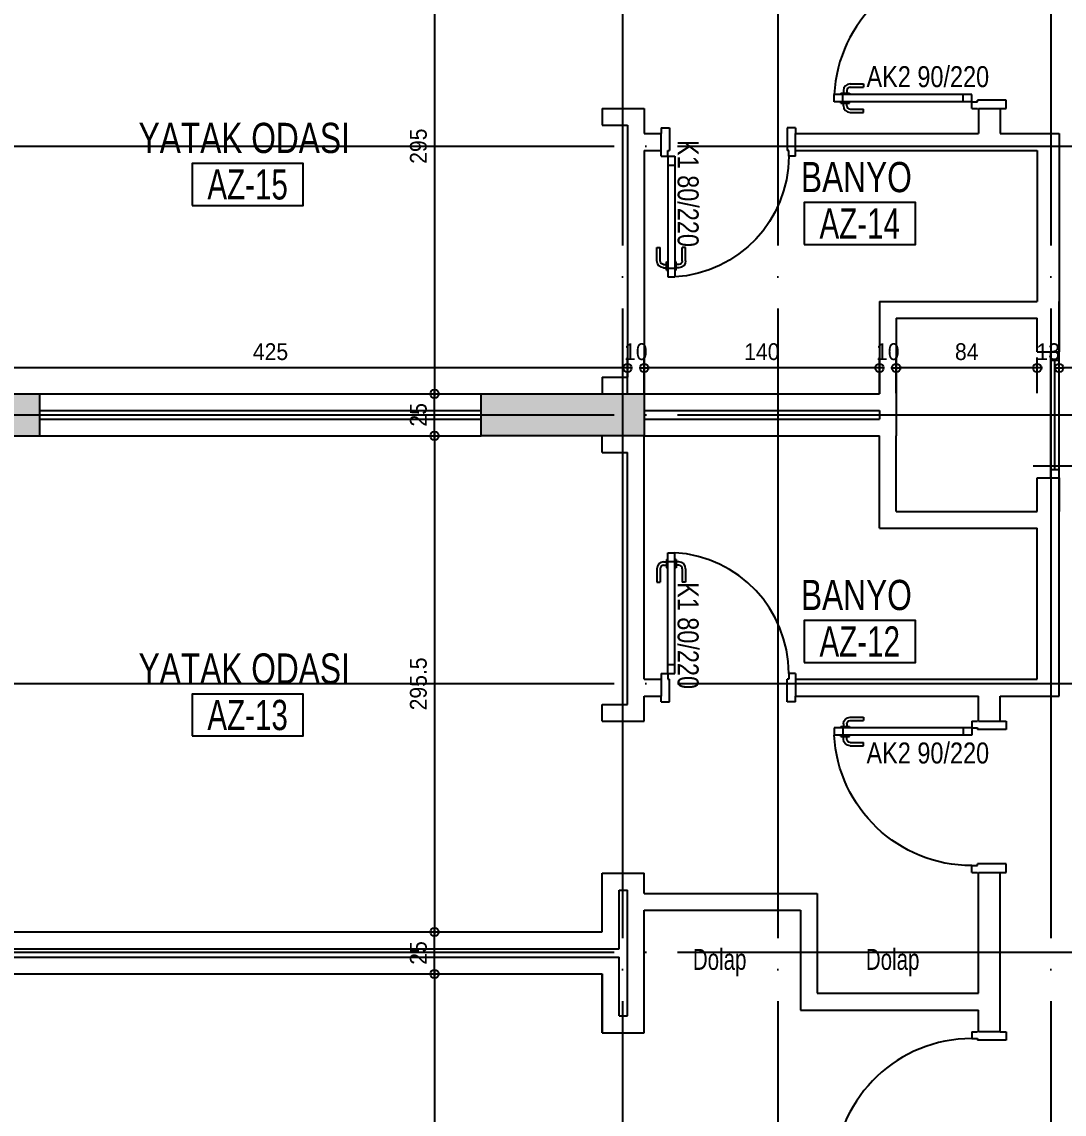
# Model space of a CAD drawing. Extents: x 460786 to 545292, y 30998 to 41694.
# Drawn here: x 466060 to 466680, y 38791 to 39442 of the extents above; entities that cross this region are included whole.
import ezdxf
from ezdxf.enums import TextEntityAlignment as Align

# ---------------------------------------------------------------- set-up
doc = ezdxf.new("R2010")
doc.units = 0
doc.header["$LTSCALE"] = 50
doc.header["$MEASUREMENT"] = 0
doc.header["$PDMODE"] = 35
doc.linetypes.add('DASHDOT', pattern=[5.5, 5, -0.25, 0, -0.25])
doc.layers.get('0').update_dxf_attribs({"linetype": 'CONTINUOUS'})
doc.layers.get('Defpoints').update_dxf_attribs({"linetype": 'CONTINUOUS'})
for name, color, linetype in [('A-Aks Dikey', 12, 'DASHDOT'), ('A-Aks Yatay', 12, 'DASHDOT'), ('A-Betonarme', 6, 'CONTINUOUS'), ('A-Cam', 160, 'CONTINUOUS'), ('A-Duvar', 7, 'CONTINUOUS'), ('A-Kapı', 2, 'CONTINUOUS'), ('A-mahal adi', 1, 'CONTINUOUS'), ('A-mahal no', 4, 'CONTINUOUS'), ('A-Olcu  IC Yatay', 8, 'CONTINUOUS'), ('A-Olcu Ic Dikey', 8, 'CONTINUOUS'), ('A-Poz-Kapı', 4, 'CONTINUOUS'), ('A-Tarama 1', 9, 'CONTINUOUS'), ('A-Yazı 2', 205, 'CONTINUOUS')]:
    doc.layers.add(name, color=color, linetype=linetype)
doc.styles.add('blkan', font='arial.ttf', dxfattribs={"width": 0.9, "height": 12.5})
doc.styles.get("Standard").update_dxf_attribs({"font": 'arial.ttf', "width": 0.9})
doc.dimstyles.new('EXIT', dxfattribs={"dimscale": 50, "dimtxt": 0.23, "dimasz": 0.03, "dimexe": 0.125, "dimexo": 0.5, "dimgap": 0.09, "dimtad": 1, "dimzin": 1, "dimdsep": 46, "dimtxsty": 'Standard', "dimblk": 'TICK', "dimcen": 0.2, "dimadec": 0, "dimazin": 0, "dimtfac": 1, "dimtix": 1, "dimtofl": 0, "dimtmove": 2, "dimatfit": 3, "dimldrblk": 'TICK', "dimfxl": 1, "dimtolj": 1, "dimtzin": 1, "dimarcsym": 0})

# ---------------------------------------------------------------- blocks, each defined once
blk = doc.blocks.new('kapı L 80p 10')
at = {"ltscale": 20}
for p, q in [((4, 75.38), (8.2, 75.38)), ((4, 3.5), (4, 75.38)), ((8.2, 3.5), (8.2, 75.38)), ((-2.45, 65.88), (-2.45, 57.88)), ((-0.45, 65.88), (-0.45, 57.88)), ((1.55, 69.88), (3.2, 69.88)), ((1.55, 67.88), (3.2, 67.88)), ((3.2, 71.38), (4, 71.38)), ((3.2, 71.38), (3.2, 66.38)), ((3.2, 66.38), (4, 66.38)), ((3.2, 66.38), (4, 66.38)), ((4, 70.17), (8.2, 70.17)), ((9, 71.38), (8.2, 71.38)), ((9, 66.38), (8.2, 66.38)), ((9, 71.38), (9, 66.38)), ((10.65, 69.88), (9, 69.88)), ((10.65, 67.88), (9, 67.88)), ((12.65, 65.88), (12.65, 57.88)), ((14.65, 65.88), (14.65, 57.88)), ((-2.45, 57.88), (-0.45, 57.88)), ((14.65, 57.88), (12.65, 57.88)), ((4, 8.71), (8.2, 8.71)), ((0, 3.5), (4, 3.5)), ((0, 3.5), (0, 0)), ((4, 3.5), (8.2, 3.5)), ((4, 3.5), (4, 0)), ((80, 3.5), (76, 3.5)), ((76, 3.5), (76, 0)), ((80, 3.5), (80, 0)), ((4, 0), (5, 0)), ((5, -13.5), (5, 0)), ((75, -13.5), (75, 0)), ((76, 0), (75, 0)), ((0, -13.5), (0, -10)), ((80, -13.5), (80, -10)), ((0, -13.5), (5, -13.5)), ((80, -13.5), (75, -13.5))]:
    blk.add_line(p, q, dxfattribs=at)
blk.add_arc((4, 3.5), 72, 360, 86.65585)
for centre, radius, start, end in [((1.55, 65.88), 4, 90, 180), ((1.55, 65.88), 2, 90, 180), ((10.65, 65.88), 4, 0, 90), ((10.65, 65.88), 2, 0, 90)]:
    blk.add_arc(centre, radius, start, end, dxfattribs=at)
at = {"layer": 'A-Poz-Kapı', "width": 0.8}
blk.add_attdef('POZNO', (30.17, -9.96), '', height=12.5, rotation=90, dxfattribs=at)
blk = doc.blocks.new('kapı L 90p 13.5')
at = {"ltscale": 20}
for p, q in [((4, 80.39), (8.2, 80.39)), ((4, -1.5), (4, 80.39)), ((8.2, -1.5), (8.2, 80.39)), ((1.55, 74.89), (3.2, 74.89)), ((1.55, 72.89), (3.2, 72.89)), ((3.2, 76.39), (4, 76.39)), ((3.2, 76.39), (3.2, 71.39)), ((4, 75.19), (8.2, 75.19)), ((9, 76.39), (8.2, 76.39)), ((9, 76.39), (9, 71.39)), ((10.65, 74.89), (9, 74.89)), ((10.65, 72.89), (9, 72.89)), ((-2.45, 70.89), (-2.45, 62.89)), ((-0.45, 70.89), (-0.45, 62.89)), ((3.2, 71.39), (4, 71.39)), ((3.2, 71.39), (4, 71.39)), ((9, 71.39), (8.2, 71.39)), ((12.65, 70.89), (12.65, 62.89)), ((14.65, 70.89), (14.65, 62.89)), ((-2.45, 62.89), (-0.45, 62.89)), ((14.65, 62.89), (12.65, 62.89)), ((4, 3.71), (8.2, 3.71)), ((0, -1.5), (4, -1.5)), ((0, -1.5), (0, -5)), ((4, -1.5), (8.2, -1.5)), ((4, -1.5), (4, -5)), ((4, -5), (5, -5)), ((5, -22), (5, -5)), ((85, -22), (85, -5)), ((86, -5), (85, -5)), ((90, -1.5), (86, -1.5)), ((86, -1.5), (86, -5)), ((90, -1.5), (90, -5))]:
    blk.add_line(p, q, dxfattribs=at)
for p, q in [((0, -18.5), (0, -22)), ((90, -18.5), (90, -22)), ((0, -22), (5, -22)), ((90, -22), (85, -22))]:
    blk.add_line(p, q)
blk.add_arc((4, -1.5), 82, 0, 87.06405)
for centre, radius, start, end in [((1.55, 70.89), 4, 90, 180), ((1.55, 70.89), 2, 90, 180), ((10.65, 70.89), 4, 0, 90), ((10.65, 70.89), 2, 0, 90)]:
    blk.add_arc(centre, radius, start, end, dxfattribs=at)
at = {"layer": 'A-Poz-Kapı', "width": 0.8}
blk.add_attdef('POZNO', (25, -18.46), '', height=12.5, rotation=90, dxfattribs=at)
blk = doc.blocks.new('mahal adı')
at = {"layer": 'A-mahal no'}
blk.add_lwpolyline([(-75.6, -73.4), (89.9, -73.4), (89.9, -10.9), (-75.6, -10.9)], close=True, dxfattribs=at)
at = {"layer": 'A-mahal adi', "width": 0.75}
for p in [(2.1, 88.8), (2.1, 27)]:
    blk.add_attdef('MAHALADI', text='', height=45, dxfattribs=at).set_placement(p, align=Align.MIDDLE_CENTER)
at = {"layer": 'A-mahal no', "width": 0.7}
blk.add_attdef('MAHALNO', text='', height=45, dxfattribs=at).set_placement((7.1, -42.1), align=Align.MIDDLE_CENTER)
blk = doc.blocks.new('TICK', base_point=(53.7, 38.06))
blk.add_line((55.37, 38.06), (52.04, 38.06))
blk.add_circle((53.7, 38.06), 1.67)
blk = doc.blocks.new('*D678')
at = {"layer": 'A-Olcu Ic Dikey', "color": 0, "lineweight": -2, "transparency": 16777216}
for p, q in [((466290.3384, 39515.00245), (466311.5884, 39515.00245)), ((466305.3384, 39513.50245), (466305.3384, 39221.50245)), ((466290.3384, 39220.00245), (466311.5884, 39220.00245))]:
    blk.add_line(p, q, dxfattribs=at)
at = {"layer": 'Defpoints', "color": 0, "transparency": 16777216}
for p in [(466265.3384, 39515.00245), (466265.3384, 39220.00245), (466305.3384, 39220.00245)]:
    blk.add_point(p, dxfattribs=at)
at = {"layer": 'A-Olcu Ic Dikey', "color": 0, "lineweight": -2, "transparency": 16777216, "xscale": 1.5, "yscale": 1.5, "zscale": 1.5}
for p, rotation in [((466305.3384, 39515.00245), 90), ((466305.3384, 39220.00245), 270)]:
    blk.add_blockref('TICK', p, dxfattribs=dict(at, rotation=rotation))
at = {"layer": 'A-Olcu Ic Dikey', "color": 0, "transparency": 16777216, "insert": (466295.73267, 39367.50245), "char_height": 10, "attachment_point": 5, "rotation": 90}
blk.add_mtext('\\A1;295', dxfattribs=at)
blk = doc.blocks.new('*D679')
at = {"layer": 'A-Olcu Ic Dikey', "color": 0, "lineweight": -2, "transparency": 16777216}
for p, q in [((466290.3384, 39220.00245), (466311.5884, 39220.00245)), ((466305.3384, 39196.50245), (466305.3384, 39218.50245)), ((466290.3384, 39195.00245), (466311.5884, 39195.00245))]:
    blk.add_line(p, q, dxfattribs=at)
at = {"layer": 'Defpoints', "color": 0, "transparency": 16777216}
for p in [(466265.3384, 39220.00245), (466305.3384, 39220.00245), (466265.3384, 39195.00245)]:
    blk.add_point(p, dxfattribs=at)
at = {"layer": 'A-Olcu Ic Dikey', "color": 0, "lineweight": -2, "transparency": 16777216, "xscale": 1.5, "yscale": 1.5, "zscale": 1.5}
for p, rotation in [((466305.3384, 39220.00245), 90), ((466305.3384, 39195.00245), 270)]:
    blk.add_blockref('TICK', p, dxfattribs=dict(at, rotation=rotation))
at = {"layer": 'A-Olcu Ic Dikey', "color": 0, "transparency": 16777216, "insert": (466295.73267, 39207.50245), "char_height": 10, "attachment_point": 5, "rotation": 90}
blk.add_mtext('\\A1;25', dxfattribs=at)
blk = doc.blocks.new('*D680')
at = {"layer": 'A-Olcu Ic Dikey', "color": 0, "lineweight": -2, "transparency": 16777216}
for p, q in [((466290.3384, 39195.00245), (466311.5884, 39195.00245)), ((466305.3384, 39193.50245), (466305.3384, 38901.00245)), ((466290.3384, 38899.50245), (466311.5884, 38899.50245))]:
    blk.add_line(p, q, dxfattribs=at)
at = {"layer": 'Defpoints', "color": 0, "transparency": 16777216}
for p in [(466265.3384, 39195.00245), (466265.3384, 38899.50245), (466305.3384, 38899.50245)]:
    blk.add_point(p, dxfattribs=at)
at = {"layer": 'A-Olcu Ic Dikey', "color": 0, "lineweight": -2, "transparency": 16777216, "xscale": 1.5, "yscale": 1.5, "zscale": 1.5}
for p, rotation in [((466305.3384, 39195.00245), 90), ((466305.3384, 38899.50245), 270)]:
    blk.add_blockref('TICK', p, dxfattribs=dict(at, rotation=rotation))
at = {"layer": 'A-Olcu Ic Dikey', "color": 0, "transparency": 16777216, "insert": (466295.73267, 39047.25245), "char_height": 10, "attachment_point": 5, "rotation": 90}
blk.add_mtext('\\A1;295.5', dxfattribs=at)
blk = doc.blocks.new('*D681')
at = {"layer": 'A-Olcu Ic Dikey', "color": 0, "lineweight": -2, "transparency": 16777216}
for p, q in [((466290.3384, 38899.50245), (466311.5884, 38899.50245)), ((466305.3384, 38876.00245), (466305.3384, 38898.00245)), ((466290.3384, 38874.50245), (466311.5884, 38874.50245))]:
    blk.add_line(p, q, dxfattribs=at)
at = {"layer": 'Defpoints', "color": 0, "transparency": 16777216}
for p in [(466265.3384, 38899.50245), (466305.3384, 38899.50245), (466265.3384, 38874.50245)]:
    blk.add_point(p, dxfattribs=at)
at = {"layer": 'A-Olcu Ic Dikey', "color": 0, "lineweight": -2, "transparency": 16777216, "xscale": 1.5, "yscale": 1.5, "zscale": 1.5}
for p, rotation in [((466305.3384, 38899.50245), 90), ((466305.3384, 38874.50245), 270)]:
    blk.add_blockref('TICK', p, dxfattribs=dict(at, rotation=rotation))
at = {"layer": 'A-Olcu Ic Dikey', "color": 0, "transparency": 16777216, "insert": (466295.73267, 38887.00245), "char_height": 10, "attachment_point": 5, "rotation": 90}
blk.add_mtext('\\A1;25', dxfattribs=at)
blk = doc.blocks.new('*D682')
at = {"layer": 'A-Olcu Ic Dikey', "color": 0, "lineweight": -2, "transparency": 16777216}
for p, q in [((466290.3384, 38874.50245), (466311.5884, 38874.50245)), ((466305.3384, 38873.00245), (466305.3384, 38581.00245)), ((466290.3384, 38579.50245), (466311.5884, 38579.50245))]:
    blk.add_line(p, q, dxfattribs=at)
at = {"layer": 'Defpoints', "color": 0, "transparency": 16777216}
for p in [(466265.3384, 38874.50245), (466265.3384, 38579.50245), (466305.3384, 38579.50245)]:
    blk.add_point(p, dxfattribs=at)
at = {"layer": 'A-Olcu Ic Dikey', "color": 0, "lineweight": -2, "transparency": 16777216, "xscale": 1.5, "yscale": 1.5, "zscale": 1.5}
for p, rotation in [((466305.3384, 38874.50245), 90), ((466305.3384, 38579.50245), 270)]:
    blk.add_blockref('TICK', p, dxfattribs=dict(at, rotation=rotation))
at = {"layer": 'A-Olcu Ic Dikey', "color": 0, "transparency": 16777216, "insert": (466295.73267, 38727.00245), "char_height": 10, "attachment_point": 5, "rotation": 90}
blk.add_mtext('\\A1;295', dxfattribs=at)
blk = doc.blocks.new('*D729')
at = {"layer": 'A-Olcu  IC Yatay', "color": 0, "lineweight": -2, "transparency": 16777216}
for p, q in [((466677.17, 39220.45), (466677.17, 39241.7)), ((466830.17, 39220.45), (466830.17, 39241.7)), ((466828.67, 39235.45), (466678.67, 39235.45))]:
    blk.add_line(p, q, dxfattribs=at)
at = {"layer": 'Defpoints', "color": 0, "transparency": 16777216}
for p in [(466677.17, 39235.45), (466677.17, 39195.45), (466830.17, 39195.45)]:
    blk.add_point(p, dxfattribs=at)
at = {"layer": 'A-Olcu  IC Yatay', "color": 0, "lineweight": -2, "transparency": 16777216, "xscale": 1.5, "yscale": 1.5, "zscale": 1.5}
for p, rotation in [((466677.17, 39235.45), 180.0000000000327), ((466830.17, 39235.45), 3.269384762916161e-11)]:
    blk.add_blockref('TICK', p, dxfattribs=dict(at, rotation=rotation))
at = {"layer": 'A-Olcu  IC Yatay', "color": 0, "transparency": 16777216, "insert": (466753.67, 39245.06), "char_height": 10, "attachment_point": 5}
blk.add_mtext('\\A1;153', dxfattribs=at)
blk = doc.blocks.new('*D730')
at = {"layer": 'A-Olcu  IC Yatay', "color": 0, "lineweight": -2, "transparency": 16777216}
for p, q in [((466664.17, 39220.45), (466664.17, 39241.7)), ((466677.17, 39220.45), (466677.17, 39241.7)), ((466662.67, 39235.45), (466661.17, 39235.45)), ((466678.67, 39235.45), (466680.17, 39235.45))]:
    blk.add_line(p, q, dxfattribs=at)
at = {"layer": 'Defpoints', "color": 0, "transparency": 16777216}
for p in [(466677.17, 39235.45), (466664.17, 39195.45), (466677.17, 39195.45)]:
    blk.add_point(p, dxfattribs=at)
at = {"layer": 'A-Olcu  IC Yatay', "color": 0, "lineweight": -2, "transparency": 16777216, "xscale": 1.5, "yscale": 1.5, "zscale": 1.5}
blk.add_blockref('TICK', (466664.17, 39235.45), dxfattribs=at)
at = {"layer": 'A-Olcu  IC Yatay', "color": 0, "lineweight": -2, "transparency": 16777216, "xscale": 1.5, "yscale": 1.5, "zscale": 1.5, "rotation": 180}
blk.add_blockref('TICK', (466677.17, 39235.45), dxfattribs=at)
at = {"layer": 'A-Olcu  IC Yatay', "color": 0, "transparency": 16777216, "insert": (466670.67, 39245.06), "char_height": 10, "attachment_point": 5}
blk.add_mtext('\\A1;13', dxfattribs=at)
blk = doc.blocks.new('*D731')
at = {"layer": 'A-Olcu  IC Yatay', "color": 0, "lineweight": -2, "transparency": 16777216}
for p, q in [((466580.1686, 39220.4521), (466580.1686, 39241.7021)), ((466664.1686, 39220.4521), (466664.1686, 39241.7021)), ((466662.6686, 39235.4521), (466581.6686, 39235.4521))]:
    blk.add_line(p, q, dxfattribs=at)
at = {"layer": 'Defpoints', "color": 0, "transparency": 16777216}
for p in [(466580.1686, 39235.4521), (466580.1686, 39195.4521), (466664.1686, 39195.4521)]:
    blk.add_point(p, dxfattribs=at)
at = {"layer": 'A-Olcu  IC Yatay', "color": 0, "lineweight": -2, "transparency": 16777216, "xscale": 1.5, "yscale": 1.5, "zscale": 1.5}
for p, rotation in [((466580.1686, 39235.4521), 180.0000000000248), ((466664.1686, 39235.4521), 2.478017790963349e-11)]:
    blk.add_blockref('TICK', p, dxfattribs=dict(at, rotation=rotation))
at = {"layer": 'A-Olcu  IC Yatay', "color": 0, "transparency": 16777216, "insert": (466622.1686, 39245.05783), "char_height": 10, "attachment_point": 5}
blk.add_mtext('\\A1;84', dxfattribs=at)
blk = doc.blocks.new('*D732')
at = {"layer": 'A-Olcu  IC Yatay', "color": 0, "lineweight": -2, "transparency": 16777216}
for p, q in [((466570.1686, 39220.4521), (466570.1686, 39241.7021)), ((466580.1686, 39220.4521), (466580.1686, 39241.7021)), ((466568.6686, 39235.4521), (466567.1686, 39235.4521)), ((466581.6686, 39235.4521), (466583.1686, 39235.4521))]:
    blk.add_line(p, q, dxfattribs=at)
at = {"layer": 'Defpoints', "color": 0, "transparency": 16777216}
for p in [(466580.1686, 39235.4521), (466570.1686, 39195.4521), (466580.1686, 39195.4521)]:
    blk.add_point(p, dxfattribs=at)
at = {"layer": 'A-Olcu  IC Yatay', "color": 0, "lineweight": -2, "transparency": 16777216, "xscale": 1.5, "yscale": 1.5, "zscale": 1.5}
blk.add_blockref('TICK', (466570.1686, 39235.4521), dxfattribs=at)
at = {"layer": 'A-Olcu  IC Yatay', "color": 0, "lineweight": -2, "transparency": 16777216, "xscale": 1.5, "yscale": 1.5, "zscale": 1.5, "rotation": 180}
blk.add_blockref('TICK', (466580.1686, 39235.4521), dxfattribs=at)
at = {"layer": 'A-Olcu  IC Yatay', "color": 0, "transparency": 16777216, "insert": (466575.1686, 39245.05783), "char_height": 10, "attachment_point": 5}
blk.add_mtext('\\A1;10', dxfattribs=at)
blk = doc.blocks.new('*D733')
at = {"layer": 'A-Olcu  IC Yatay', "color": 0, "lineweight": -2, "transparency": 16777216}
for p, q in [((466430.1686, 39220.4521), (466430.1686, 39241.7021)), ((466570.1686, 39220.4521), (466570.1686, 39241.7021)), ((466568.6686, 39235.4521), (466431.6686, 39235.4521))]:
    blk.add_line(p, q, dxfattribs=at)
at = {"layer": 'Defpoints', "color": 0, "transparency": 16777216}
for p in [(466430.1686, 39235.4521), (466430.1686, 39195.4521), (466570.1686, 39195.4521)]:
    blk.add_point(p, dxfattribs=at)
at = {"layer": 'A-Olcu  IC Yatay', "color": 0, "lineweight": -2, "transparency": 16777216, "xscale": 1.5, "yscale": 1.5, "zscale": 1.5}
for p, rotation in [((466430.1686, 39235.4521), 180.0000000006254), ((466570.1686, 39235.4521), 6.253397799582672e-10)]:
    blk.add_blockref('TICK', p, dxfattribs=dict(at, rotation=rotation))
at = {"layer": 'A-Olcu  IC Yatay', "color": 0, "transparency": 16777216, "insert": (466500.1686, 39245.05783), "char_height": 10, "attachment_point": 5}
blk.add_mtext('\\A1;140', dxfattribs=at)
blk = doc.blocks.new('*D734')
at = {"layer": 'A-Olcu  IC Yatay', "color": 0, "lineweight": -2, "transparency": 16777216}
for p, q in [((466420.1686, 39220.4521), (466420.1686, 39241.7021)), ((466430.1686, 39220.4521), (466430.1686, 39241.7021)), ((466418.6686, 39235.4521), (466417.1686, 39235.4521)), ((466431.6686, 39235.4521), (466433.1686, 39235.4521))]:
    blk.add_line(p, q, dxfattribs=at)
at = {"layer": 'Defpoints', "color": 0, "transparency": 16777216}
for p in [(466430.1686, 39235.4521), (466420.1686, 39195.4521), (466430.1686, 39195.4521)]:
    blk.add_point(p, dxfattribs=at)
at = {"layer": 'A-Olcu  IC Yatay', "color": 0, "lineweight": -2, "transparency": 16777216, "xscale": 1.5, "yscale": 1.5, "zscale": 1.5}
blk.add_blockref('TICK', (466420.1686, 39235.4521), dxfattribs=at)
at = {"layer": 'A-Olcu  IC Yatay', "color": 0, "lineweight": -2, "transparency": 16777216, "xscale": 1.5, "yscale": 1.5, "zscale": 1.5, "rotation": 180}
blk.add_blockref('TICK', (466430.1686, 39235.4521), dxfattribs=at)
at = {"layer": 'A-Olcu  IC Yatay', "color": 0, "transparency": 16777216, "insert": (466425.1686, 39245.05783), "char_height": 10, "attachment_point": 5}
blk.add_mtext('\\A1;10', dxfattribs=at)
blk = doc.blocks.new('*D735')
at = {"layer": 'A-Olcu  IC Yatay', "color": 0, "lineweight": -2, "transparency": 16777216}
for p, q in [((465995.1686, 39220.4521), (465995.1686, 39241.7021)), ((466420.1686, 39220.4521), (466420.1686, 39241.7021)), ((466418.6686, 39235.4521), (465996.6686, 39235.4521))]:
    blk.add_line(p, q, dxfattribs=at)
at = {"layer": 'Defpoints', "color": 0, "transparency": 16777216}
for p in [(465995.1686, 39235.4521), (465995.1686, 39195.4521), (466420.1686, 39195.4521)]:
    blk.add_point(p, dxfattribs=at)
at = {"layer": 'A-Olcu  IC Yatay', "color": 0, "lineweight": -2, "transparency": 16777216, "xscale": 1.5, "yscale": 1.5, "zscale": 1.5}
for p, rotation in [((465995.1686, 39235.4521), 180.0000000005827), ((466420.1686, 39235.4521), 5.826539251074792e-10)]:
    blk.add_blockref('TICK', p, dxfattribs=dict(at, rotation=rotation))
at = {"layer": 'A-Olcu  IC Yatay', "color": 0, "transparency": 16777216, "insert": (466207.6686, 39245.05783), "char_height": 10, "attachment_point": 5}
blk.add_mtext('\\A1;425', dxfattribs=at)

msp = doc.modelspace()

# ---------------------------------------------------------------- hatches: boundary and pattern name
at = {"layer": 'A-Tarama 1'}
h = msp.add_hatch(dxfattribs=at)
h.set_pattern_fill('ANSI33', color=256, scale=30, angle=180, style=0)
h.set_pattern_definition([(225, (696.577, 0), (5.30330086, -5.30330086), []), (225, (691.274, 6e-16), (5.30330086, -5.30330086), [3.75, -1.875])])
h.paths.add_polyline_path([(465995.17, 40179.5), (465920.17, 40179.5), (465920.17, 40154.5), (465995.17, 40154.5)])
h.paths.add_polyline_path([(465945.17, 40474.5), (466070.17, 40474.5), (466070.17, 40499.5), (465920.17, 40499.5), (465920.17, 40392.5), (465945.17, 40392.5)])
h.paths.add_polyline_path([(466430.17, 40499.5), (466333.17, 40499.5), (466333.17, 40474.5), (466430.17, 40474.5)])
h.paths.add_polyline_path([(466685.17, 40499.5), (466660.17, 40499.5), (466660.17, 40371.5), (466685.17, 40371.5)])
h.paths.add_polyline_path([(466430.17, 39860), (466333.17, 39860), (466333.17, 39835), (466430.17, 39835)])
h.paths.add_polyline_path([(466070.17, 39860), (465970.17, 39860), (465970.17, 39835), (466070.17, 39835)])
h.paths.add_polyline_path([(466070.17, 39220), (465970.17, 39220), (465970.17, 39195), (466070.17, 39195)])
h.paths.add_polyline_path([(466430.17, 39220), (466333.17, 39220), (466333.17, 39195), (466430.17, 39195)])
h.paths.add_polyline_path([(465995.17, 38899.5), (465920.17, 38899.5), (465920.17, 38874.5), (465945.17, 38874.5), (465995.17, 38874.5)])
h.paths.add_polyline_path([(466070.17, 38579.5), (465945.17, 38579.5), (465945.17, 38654.5), (465920.17, 38654.5), (465920.17, 38554.5), (466070.17, 38554.5)])
h.paths.add_polyline_path([(466523.17, 38579.5), (466333.17, 38579.5), (466333.17, 38554.5), (466523.17, 38554.5)])
h.paths.add_polyline_path([(466843.17, 38099.5), (466498.17, 38099.5), (466498.17, 38074.5), (466843.17, 38074.5)])
h.paths.add_polyline_path([(466523.17, 38322.5), (466498.17, 38322.5), (466498.17, 38222.5), (466523.17, 38222.5)])
h.paths.add_polyline_path([(466925.17, 38247.5), (466843.17, 38247.5), (466843.17, 38322.5), (466818.17, 38322.5), (466818.17, 38222.5), (466925.17, 38222.5)])
h.paths.add_polyline_path([(466843.17, 38682.5), (466818.17, 38682.5), (466818.17, 38554.5), (466843.17, 38554.5)])
h.paths.add_polyline_path([(467170.17, 38114.5), (467130.17, 38114.5), (467130.17, 38074.5), (467170.17, 38074.5)])
h.paths.add_polyline_path([(467490.17, 38114.5), (467450.17, 38114.5), (467450.17, 38074.5), (467490.17, 38074.5)])
h.paths.add_polyline_path([(467482.17, 38322.5), (467457.17, 38322.5), (467457.17, 38222.5), (467482.17, 38222.5)])
h.paths.add_polyline_path([(467482.17, 38682.5), (467457.17, 38682.5), (467457.17, 38554.5), (467482.17, 38554.5)])
h.paths.add_polyline_path([(468123.17, 38682.5), (468098.17, 38682.5), (468098.17, 38554.5), (468123.17, 38554.5)])
h.paths.add_polyline_path([(468123.17, 38322.5), (468098.17, 38322.5), (468098.17, 38222.5), (468123.17, 38222.5)])
h.paths.add_polyline_path([(468123.17, 38114.5), (468090.17, 38114.5), (468090.17, 38074.5), (468123.17, 38074.5)])
h.paths.add_polyline_path([(467810.17, 38114.5), (467770.17, 38114.5), (467770.17, 38074.5), (467810.17, 38074.5)])
h.paths.add_polyline_path([(468166.17, 38746.5), (468133.17, 38746.5), (468133.17, 38706.5), (468166.17, 38706.5)])
h.paths.add_polyline_path([(468166.17, 39066.5), (468133.17, 39066.5), (468133.17, 39026.5), (468166.17, 39026.5)])
h.paths.add_polyline_path([(468123.17, 39066.5), (468098.17, 39066.5), (467933.17, 39066.5), (467933.17, 39041.5), (468083.17, 39041.5), (468083.17, 39026.5), (468123.17, 39026.5)])
h.paths.add_polyline_path([(467163.17, 39066.5), (466818.17, 39066.5), (466818.17, 39041.5), (467163.17, 39041.5)])
h.paths.add_polyline_path([(467491.17, 39081.5), (467451.17, 39081.5), (467451.17, 39041.5), (467491.17, 39041.5)])
h.paths.add_polyline_path([(467491.17, 39406.5), (467451.17, 39406.5), (467451.17, 39366.5), (467491.17, 39366.5)])
h.paths.add_polyline_path([(467178.17, 39406.5), (467138.17, 39406.5), (467138.17, 39366.5), (467178.17, 39366.5)])
h.paths.add_polyline_path([(466843.17, 39406.5), (466803.17, 39406.5), (466803.17, 39366.5), (466843.17, 39366.5)])
h.paths.add_polyline_path([(466843.17, 39686.5), (466803.17, 39686.5), (466803.17, 39646.5), (466843.17, 39646.5)])
h.paths.add_polyline_path([(466843.17, 39862.5), (466843.17, 40011.5), (466818.17, 40011.5), (466818.17, 39832.5), (466843.17, 39832.5)])
h.paths.add_polyline_path([(467163.17, 40011.5), (467138.17, 40011.5), (467138.17, 39832.5), (467163.17, 39832.5)])
h.paths.add_polyline_path([(467178.17, 39686.5), (467138.17, 39686.5), (467138.17, 39646.5), (467178.17, 39646.5)])
h.paths.add_polyline_path([(467491.17, 39686.5), (467451.17, 39686.5), (467451.17, 39646.5), (467491.17, 39646.5)])
h.paths.add_polyline_path([(467491.17, 40011.5), (467451.17, 40011.5), (467451.17, 39971.5), (467491.17, 39971.5)])
h.paths.add_polyline_path([(468123.17, 40026.5), (468083.17, 40026.5), (468083.17, 40011.5), (467933.17, 40011.5), (467933.17, 39986.5), (468123.17, 39986.5)])
h.paths.add_polyline_path([(468123.17, 39706.5), (468083.17, 39706.5), (468083.17, 39666.5), (468123.17, 39666.5)])
h.paths.add_polyline_path([(468166.17, 39706.5), (468133.17, 39706.5), (468133.17, 39666.5), (468166.17, 39666.5)])
h.paths.add_polyline_path([(468166.17, 40026.5), (468133.17, 40026.5), (468133.17, 39986.5), (468166.17, 39986.5)])
h.paths.add_polyline_path([(468123.17, 39386.5), (468083.17, 39386.5), (468083.17, 39346.5), (468123.17, 39346.5)])
h.paths.add_polyline_path([(468123.17, 40507.5), (468098.17, 40507.5), (468098.17, 40371.5), (468123.17, 40371.5)])
h.paths.add_polyline_path([(468123.17, 40831.5), (468015.17, 40831.5), (468015.17, 40806.5), (468098.17, 40806.5), (468098.17, 40727.5), (468123.17, 40727.5)])
h.paths.add_polyline_path([(468123.17, 40978.5), (468091.17, 40978.5), (468091.17, 40938.5), (468123.17, 40938.5)])
h.paths.add_polyline_path([(468165.17, 40978.5), (468133.17, 40978.5), (468133.17, 40938.5), (468165.17, 40938.5)])
h.paths.add_polyline_path([(467811.17, 40978.5), (467771.17, 40978.5), (467771.17, 40938.5), (467811.17, 40938.5)])
h.paths.add_polyline_path([(467491.17, 40978.5), (467451.17, 40978.5), (467451.17, 40938.5), (467491.17, 40938.5)])
h.paths.add_polyline_path([(467483.17, 40831.5), (467458.17, 40831.5), (467458.17, 40727.5), (467483.17, 40727.5)])
h.paths.add_polyline_path([(467483.17, 40495.5), (467458.17, 40495.5), (467458.17, 40384.5), (467458.17, 40371.5), (467483.17, 40371.5)])
h.paths.add_polyline_path([(466843.17, 40507.5), (466818.17, 40507.5), (466818.17, 40371.5), (466843.17, 40371.5)])
h.paths.add_polyline_path([(466926.17, 40831.5), (466818.17, 40831.5), (466818.17, 40727.5), (466843.17, 40727.5), (466843.17, 40806.5), (466926.17, 40806.5)])
h.paths.add_polyline_path([(466851.17, 40978.5), (466818.17, 40978.5), (466818.17, 40938.5), (466851.17, 40938.5)])
h.paths.add_polyline_path([(467171.17, 40978.5), (467131.17, 40978.5), (467131.17, 40938.5), (467171.17, 40938.5)])

# ---------------------------------------------------------------- linework, layer by layer
at = {"layer": 'A-Aks Dikey', "ltscale": 1.5}
for p, q in [((466417.17, 41333.83), (466417.17, 37667.36)), ((466509.67, 41333.83), (466509.67, 37667.36)), ((466672.17, 41333.83), (466672.17, 37667.36))]:
    msp.add_line(p, q, dxfattribs=at)
at = {"layer": 'A-Aks Yatay', "ltscale": 1.5}
for p, q in [((465624.75, 39367.5), (468533.89, 39367.5)), ((465624.75, 39207.5), (468533.89, 39207.5)), ((465624.75, 39047.5), (468533.89, 39047.5)), ((465624.75, 38887.5), (468533.89, 38887.5))]:
    msp.add_line(p, q, dxfattribs=at)
at = {"layer": 'A-Betonarme'}
for p, q in [((465970.17, 39220), (466070.17, 39220)), ((466070.17, 39220), (466070.17, 39195)), ((465970.17, 39195), (466070.17, 39195))]:
    msp.add_line(p, q, dxfattribs=at)
msp.add_lwpolyline([(466333.17, 39220), (466430.17, 39220), (466430.17, 39195), (466333.17, 39195)], close=True, dxfattribs=at)
at = {"layer": 'A-Cam'}
for p, q in [((466672.17, 39170), (466672.17, 39245)), ((466677.17, 39170), (466677.17, 39245)), ((466672.17, 39240), (466677.17, 39240)), ((466674.67, 39175), (466674.67, 39240)), ((466672.17, 39175), (466677.17, 39175))]:
    msp.add_line(p, q, dxfattribs=at)
at = {"layer": 'A-Duvar'}
for p, q in [((466405.17, 39390), (466405.17, 39380)), ((466405.17, 39390), (466430.17, 39390)), ((466430.17, 39390), (466430.17, 39375)), ((466629.17, 39390), (466642.17, 39390)), ((466629.17, 39390), (466629.17, 39375)), ((466642.17, 39390), (466642.17, 39375)), ((466405.17, 39380), (466420.17, 39380)), ((466420.17, 39380), (466420.17, 39230)), ((466430.17, 39375), (466440.17, 39375)), ((466440.17, 39365), (466440.17, 39375)), ((466520.17, 39375), (466629.17, 39375)), ((466520.17, 39365), (466520.17, 39375)), ((466642.17, 39375), (466677.17, 39375)), ((466677.17, 39375), (466677.17, 39245)), ((466430.17, 39365), (466430.17, 39220)), ((466430.17, 39365), (466440.17, 39365)), ((466520.17, 39365), (466664.17, 39365)), ((466664.17, 39365), (466664.17, 39275)), ((466570.17, 39275), (466570.17, 39220)), ((466570.17, 39275), (466664.17, 39275)), ((466677.17, 39245), (466677.17, 39275)), ((466580.17, 39265), (466580.17, 39195)), ((466580.17, 39265), (466664.17, 39265)), ((466664.17, 39245), (466664.17, 39265)), ((466677.17, 39245), (466677.17, 39265)), ((466664.17, 39245), (466677.17, 39245)), ((466405.17, 39230), (466405.17, 39220)), ((466405.17, 39230), (466420.17, 39230)), ((466070.17, 39220), (466333.17, 39220)), ((466430.17, 39220), (466570.17, 39220)), ((466070.17, 39210), (466333.17, 39210)), ((466430.17, 39210), (466570.17, 39210)), ((466570.17, 39210), (466570.17, 39205)), ((466070.17, 39205), (466333.17, 39205)), ((466430.17, 39205), (466570.17, 39205)), ((466070.17, 39195), (466333.17, 39195)), ((466405.17, 39185), (466405.17, 39195)), ((466430.17, 39195), (466570.17, 39195)), ((466430.17, 39050), (466430.17, 39195)), ((466570.17, 39140), (466570.17, 39195)), ((466580.17, 39150), (466580.17, 39195)), ((466405.17, 39185), (466420.17, 39185)), ((466420.17, 39035), (466420.17, 39185)), ((466664.17, 39150), (466664.17, 39170)), ((466664.17, 39170), (466677.17, 39170)), ((466677.17, 39140), (466677.17, 39170)), ((466677.17, 39040), (466677.17, 39170)), ((466677.17, 39170), (466677.17, 39150)), ((466580.17, 39150), (466664.17, 39150)), ((466570.17, 39140), (466664.17, 39140)), ((466664.17, 39050), (466664.17, 39140)), ((466430.17, 39050), (466440.17, 39050)), ((466440.17, 39050), (466440.17, 39040)), ((466520.17, 39050), (466520.17, 39040)), ((466520.17, 39050), (466664.17, 39050)), ((466430.17, 39025), (466430.17, 39040)), ((466430.17, 39040), (466440.17, 39040)), ((466520.17, 39040), (466629.17, 39040)), ((466629.17, 39025), (466629.17, 39040)), ((466642.17, 39040), (466677.17, 39040)), ((466642.17, 39025), (466642.17, 39040)), ((466405.17, 39025), (466405.17, 39035)), ((466405.17, 39035), (466420.17, 39035)), ((466405.17, 39025), (466430.17, 39025)), ((466629.17, 39025), (466642.17, 39025)), ((466405.17, 38934.5), (466430.17, 38934.5)), ((466405.17, 38899.5), (466405.17, 38934.5)), ((466430.17, 38922.5), (466430.17, 38934.5)), ((466629.17, 38935), (466642.17, 38935)), ((466629.17, 38863), (466629.17, 38935)), ((466642.17, 38840), (466642.17, 38935)), ((466415.17, 38889.5), (466415.17, 38924.5)), ((466415.17, 38924.5), (466420.17, 38924.5)), ((466420.17, 38849.5), (466420.17, 38924.5)), ((466430.17, 38922.5), (466533.17, 38922.5)), ((466533.17, 38922.5), (466533.17, 38863)), ((466430.17, 38839.5), (466430.17, 38912.5)), ((466430.17, 38912.5), (466523.17, 38912.5)), ((466523.17, 38912.5), (466523.17, 38853)), ((465995.17, 38899.5), (466405.17, 38899.5)), ((465995.17, 38889.5), (466415.17, 38889.5)), ((465995.17, 38884.5), (466415.17, 38884.5)), ((466415.17, 38849.5), (466415.17, 38884.5)), ((465995.17, 38874.5), (466405.17, 38874.5)), ((466405.17, 38839.5), (466405.17, 38874.5)), ((466405.17, 38874.5), (466405.17, 38839.5)), ((466533.17, 38863), (466629.17, 38863)), ((466523.17, 38853), (466629.17, 38853)), ((466629.17, 38840), (466629.17, 38853)), ((466415.17, 38849.5), (466420.17, 38849.5)), ((466405.17, 38839.5), (466430.17, 38839.5)), ((466642.17, 38840), (466629.17, 38840))]:
    msp.add_line(p, q, dxfattribs=at)
at = {"layer": 'A-Yazı 2'}
msp.add_line((466697.54, 39176.86), (466661.66, 39176.86), dxfattribs=at)

# ---------------------------------------------------------------- block references
ref = msp.add_blockref('mahal adı', (466191.17, 39361.6), dxfattribs=dict(xscale=0.4, yscale=0.4, zscale=0.4))
ref.add_attrib('MAHALNO', 'AZ-15', dxfattribs={"layer": 'A-mahal no', "height": 18, "width": 0.7}).set_placement((466194.02, 39344.75), align=Align.MIDDLE_CENTER)
ref.add_attrib('MAHALADI', 'YATAK ODASI', dxfattribs={"layer": 'A-mahal adi', "height": 18, "width": 0.75}).set_placement((466192, 39372.42), align=Align.MIDDLE_CENTER)
ref = msp.add_blockref('mahal adı', (466555.64, 39338.31), dxfattribs=dict(xscale=0.4, yscale=0.4, zscale=0.4))
ref.add_attrib('MAHALNO', 'AZ-14', dxfattribs={"layer": 'A-mahal no', "height": 18, "width": 0.7}).set_placement((466558.48, 39321.46), align=Align.MIDDLE_CENTER)
ref.add_attrib('MAHALADI', 'BANYO', dxfattribs={"layer": 'A-mahal adi', "height": 18, "width": 0.75}).set_placement((466556.47, 39349.12), align=Align.MIDDLE_CENTER)
ref = msp.add_blockref('mahal adı', (466555.64, 39089.4), dxfattribs=dict(xscale=0.4, yscale=0.4, zscale=0.4))
ref.add_attrib('MAHALNO', 'AZ-12', dxfattribs={"layer": 'A-mahal no', "height": 18, "width": 0.7}).set_placement((466558.48, 39072.54), align=Align.MIDDLE_CENTER)
ref.add_attrib('MAHALADI', 'BANYO', dxfattribs={"layer": 'A-mahal adi', "height": 18, "width": 0.75}).set_placement((466556.47, 39100.21), align=Align.MIDDLE_CENTER)
ref = msp.add_blockref('mahal adı', (466191.17, 39045.59), dxfattribs=dict(xscale=0.4, yscale=0.4, zscale=0.4))
ref.add_attrib('MAHALNO', 'AZ-13', dxfattribs={"layer": 'A-mahal no', "height": 18, "width": 0.7}).set_placement((466194.02, 39028.73), align=Align.MIDDLE_CENTER)
ref.add_attrib('MAHALADI', 'YATAK ODASI', dxfattribs={"layer": 'A-mahal adi', "height": 18, "width": 0.75}).set_placement((466192, 39056.4), align=Align.MIDDLE_CENTER)
at = {"layer": 'A-Kapı'}
ref = msp.add_blockref('kapı L 90p 13.5', (466623.67, 39390), dxfattribs=dict(at, rotation=90.00000000000001))
ref.add_attrib('POZNO', 'AK2 90/220', (466562.5, 39402.66), dxfattribs={"layer": 'A-Poz-Kapı', "height": 12.5, "width": 0.8})
ref = msp.add_blockref('kapı L 80p 10', (466440.17, 39365), dxfattribs=dict(at, xscale=-1, rotation=180))
ref.add_attrib('POZNO', 'K1 80/220', (466450.05, 39371.18), dxfattribs={"layer": 'A-Poz-Kapı', "height": 12.5, "rotation": 270, "width": 0.8})
ref = msp.add_blockref('kapı L 80p 10', (466440.17, 39050), dxfattribs=at)
ref.add_attrib('POZNO', 'K1 80/220', (466450.05, 39107.88), dxfattribs={"layer": 'A-Poz-Kapı', "height": 12.5, "rotation": 270, "width": 0.8})
ref = msp.add_blockref('kapı L 90p 13.5', (466623.67, 39025), dxfattribs=dict(at, xscale=-1, rotation=90))
ref.add_attrib('POZNO', 'AK2 90/220', (466562.5, 38999.85), dxfattribs={"layer": 'A-Poz-Kapı', "height": 12.5, "width": 0.8})
ref = msp.add_blockref('kapı L 90p 13.5', (466623.67, 38750), dxfattribs=dict(at, rotation=90.00000000000001))
ref.add_attrib('POZNO', 'AK2 90/220', (466562.5, 38762.66), dxfattribs={"layer": 'A-Poz-Kapı', "height": 12.5, "width": 0.8})

# ---------------------------------------------------------------- texts
at = {"layer": 'A-Yazı 2', "style": 'blkan', "width": 0.7}
for p in [(466459.1, 38876.95), (466562.09, 38876.95)]:
    msp.add_text('Dolap', height=12.5, dxfattribs=at).set_placement(p)

# ---------------------------------------------------------------- dimensions: what is measured, and where the dimension line sits
at = {"layer": 'A-Olcu  IC Yatay'}
for p1, p2, distance, picture, middle in [((466420.17, 39195.45), (465995.17, 39195.45), -40, '*D735', (466207.67, 39245.06)), ((466420.17, 39195.45), (466430.17, 39195.45), 40, '*D734', (466425.17, 39245.06)), ((466570.17, 39195.45), (466430.17, 39195.45), -40, '*D733', (466500.17, 39245.06)), ((466570.17, 39195.45), (466580.17, 39195.45), 40, '*D732', (466575.17, 39245.06)), ((466664.17, 39195.45), (466580.17, 39195.45), -40, '*D731', (466622.17, 39245.06)), ((466664.17, 39195.45), (466677.17, 39195.45), 40, '*D730', (466670.67, 39245.06)), ((466830.17, 39195.45), (466677.17, 39195.45), -40, '*D729', (466753.67, 39245.06))]:
    dim = msp.add_aligned_dim(p1=p1, p2=p2, distance=distance, dimstyle='EXIT', override={"dimtxt": 0.2, "dimdec": 1, "dimzin": 9, "dimtdec": 1}, dxfattribs=at)
    dim.commit()
    dim.dimension.update_dxf_attribs({"geometry": picture, "text_midpoint": middle})
at = {"layer": 'A-Olcu Ic Dikey'}
for p1, p2, distance, picture, middle in [((466265.34, 39515), (466265.34, 39220), 40, '*D678', (466295.73, 39367.5)), ((466265.34, 39195), (466265.34, 39220), -40, '*D679', (466295.73, 39207.5)), ((466265.34, 39195), (466265.34, 38899.5), 40, '*D680', (466295.73, 39047.25)), ((466265.34, 38874.5), (466265.34, 38899.5), -40, '*D681', (466295.73, 38887)), ((466265.34, 38874.5), (466265.34, 38579.5), 40, '*D682', (466295.73, 38727))]:
    dim = msp.add_aligned_dim(p1=p1, p2=p2, distance=distance, dimstyle='EXIT', override={"dimtxt": 0.2, "dimdec": 1, "dimzin": 9, "dimtdec": 1}, dxfattribs=at)
    dim.commit()
    dim.dimension.update_dxf_attribs({"geometry": picture, "text_midpoint": middle})

doc.saveas('drawing.dxf')
